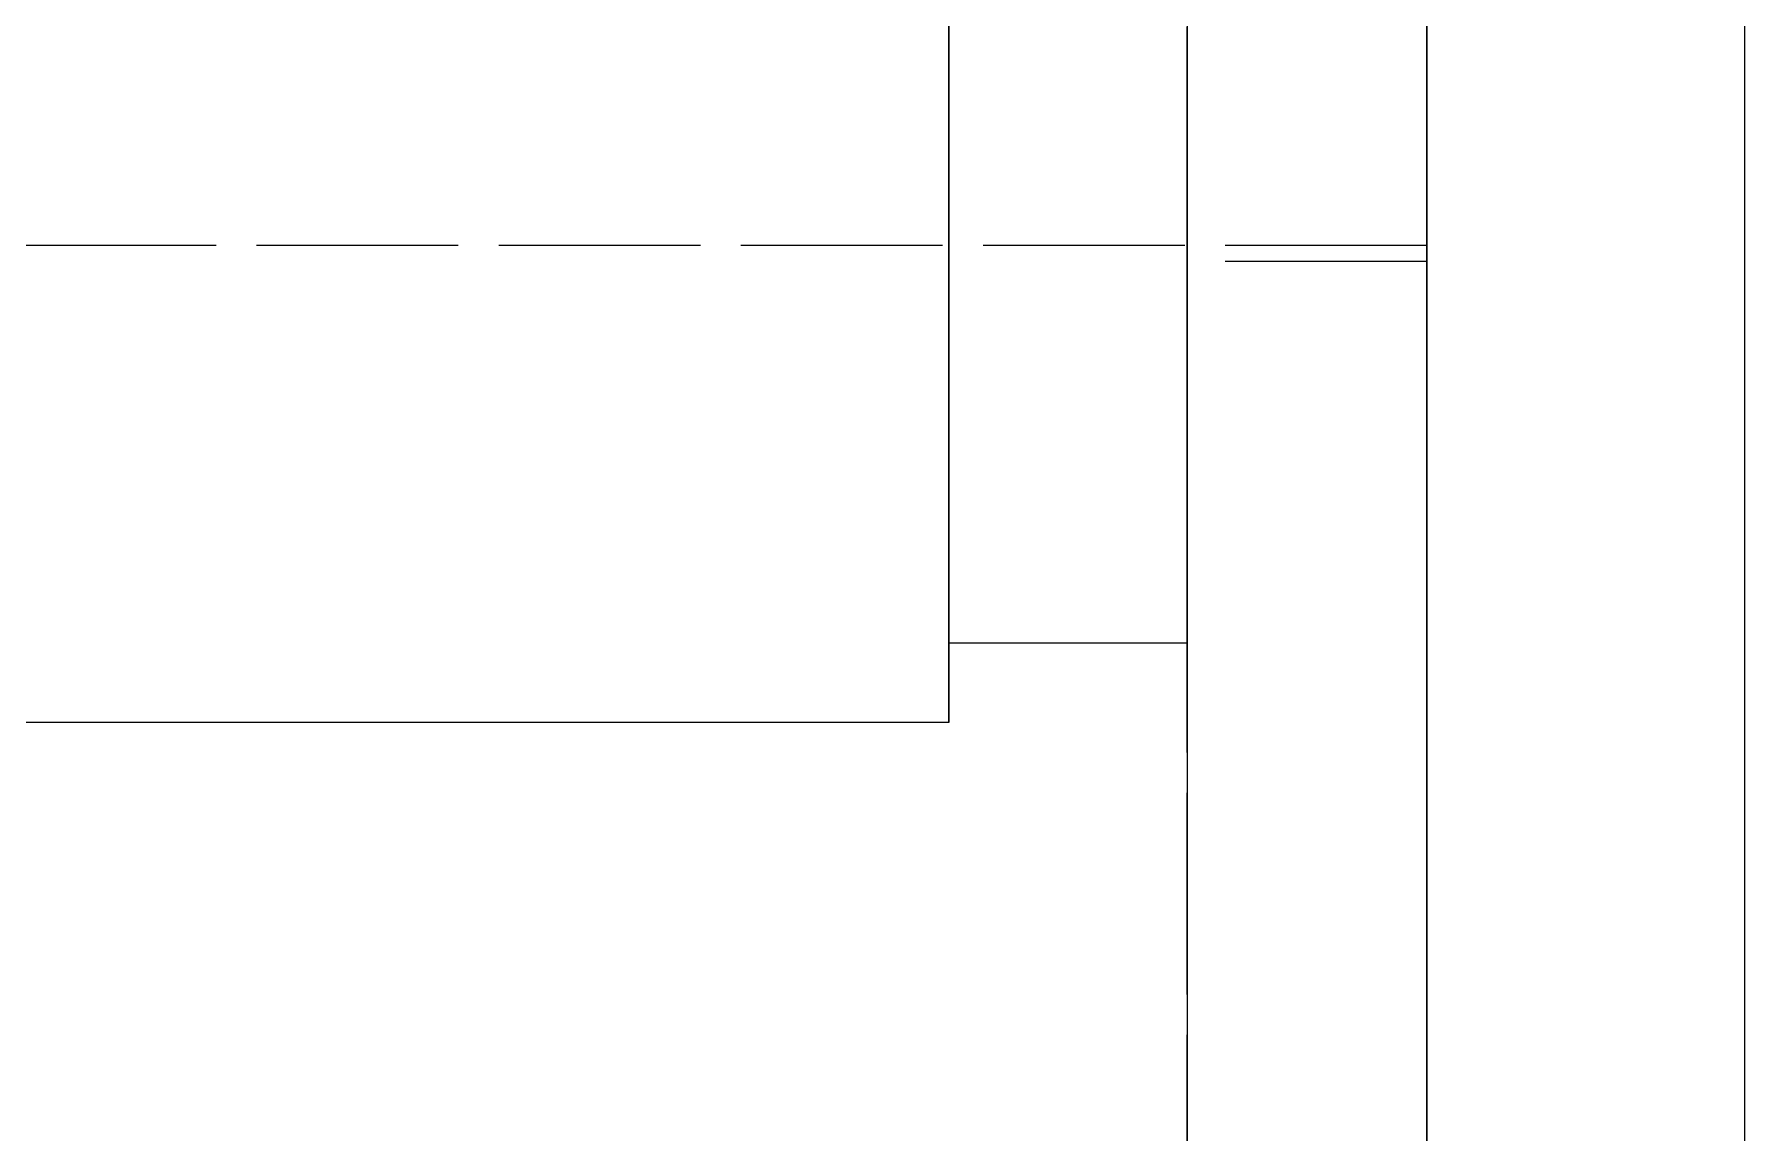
# Model space of a CAD drawing. Header units: millimetres. Extents: x -13 to 161, y -140 to 67.
# Drawn here: x 116 to 126.76, y -61.48 to -54.57 of the extents above; entities that cross this region are included whole.
import ezdxf

# ---------------------------------------------------------------- set-up
doc = ezdxf.new("R2010")
doc.units = ezdxf.units.MM
doc.linetypes.add('DASHED', pattern=[1.524, 1.27, -0.254])
doc.layers.add('HIDDEN', color=8, linetype='DASHED')
doc.layers.add('VISIBLE', color=7, linetype='CONTINUOUS')

msp = doc.modelspace()

# ---------------------------------------------------------------- linework, layer by layer
at = {"layer": 'HIDDEN'}
for points in [[(123.25, -117), (123.25, -11.5)], [(124.76, -117), (124.76, -11.5)], [(124.76, -77.4), (124.76, -28.4)], [(126.76, -77.4), (126.76, -28.4)], [(121.75, -54.51905), (121.75, -54.70952), (121.75, -54.9), (121.75, -55.09048), (121.75, -55.28095), (121.75, -55.47143), (121.75, -55.6619), (121.75, -55.85238), (121.75, -56.04286), (121.75, -56.23333), (121.75, -56.42381), (121.75, -56.61429), (121.75, -56.80476), (121.75, -56.99524), (121.75, -57.18571), (121.75, -57.37619), (121.75, -57.56667), (121.75, -57.75714), (121.75, -57.94762), (121.75, -58.1381), (121.75, -58.32857), (121.75, -58.51905), (121.75, -58.70952), (121.75, -58.9)], [(121.75, -54.55873), (121.75, -54.73333), (121.75, -54.90794), (121.75, -55.08254), (121.75, -55.25714), (121.75, -55.43175), (121.75, -55.60635), (121.75, -55.78095), (121.75, -55.95556), (121.75, -56.13016), (121.75, -56.30476), (121.75, -56.47937), (121.75, -56.65397), (121.75, -56.82857), (121.75, -57.00317), (121.75, -57.17778), (121.75, -57.35238), (121.75, -57.52698), (121.75, -57.70159), (121.75, -57.87619), (121.75, -58.05079), (121.75, -58.2254), (121.75, -58.4)], [(121.75, -58.4), (121.75, -58.3127), (121.75, -58.2254), (121.75, -58.1381), (121.75, -58.05079), (121.75, -57.96349), (121.75, -57.87619), (121.75, -57.78889), (121.75, -57.70159), (121.75, -57.61429), (121.75, -57.52698), (121.75, -57.43968), (121.75, -57.35238), (121.75, -57.26508), (121.75, -57.17778), (121.75, -57.09048), (121.75, -57.00317), (121.75, -56.91587), (121.75, -56.82857), (121.75, -56.74127), (121.75, -56.65397), (121.75, -56.56667), (121.75, -56.47937), (121.75, -56.39206), (121.75, -56.30476), (121.75, -56.21746), (121.75, -56.13016), (121.75, -56.04286), (121.75, -55.95556), (121.75, -55.86825), (121.75, -55.78095), (121.75, -55.69365), (121.75, -55.60635), (121.75, -55.51905), (121.75, -55.43175), (121.75, -55.34444), (121.75, -55.25714), (121.75, -55.16984), (121.75, -55.08254), (121.75, -54.99524), (121.75, -54.90794), (121.75, -54.82063), (121.75, -54.73333), (121.75, -54.64603), (121.75, -54.55873)], [(123.25, -56), (123.25, -55.90159), (123.25, -55.80317), (123.25, -55.70476), (123.25, -55.60635), (123.25, -55.50794), (123.25, -55.40952), (123.25, -55.31111), (123.25, -55.2127), (123.25, -55.11429), (123.25, -55.01587), (123.25, -54.91746), (123.25, -54.81905), (123.25, -54.72063), (123.25, -54.62222), (123.25, -54.52381)], [(123.25, -54.52381), (123.25, -54.62222), (123.25, -54.72063), (123.25, -54.81905), (123.25, -54.91746), (123.25, -55.01587), (123.25, -55.11429), (123.25, -55.2127), (123.25, -55.31111), (123.25, -55.40952), (123.25, -55.50794), (123.25, -55.60635), (123.25, -55.70476), (123.25, -55.80317), (123.25, -55.90159), (123.25, -56)], [(123.25, -54.55873), (123.25, -54.73333), (123.25, -54.90794), (123.25, -55.08254), (123.25, -55.25714), (123.25, -55.43175), (123.25, -55.60635), (123.25, -55.78095), (123.25, -55.95556), (123.25, -56.13016), (123.25, -56.30476), (123.25, -56.47937), (123.25, -56.65397), (123.25, -56.82857), (123.25, -57.00317), (123.25, -57.17778), (123.25, -57.35238), (123.25, -57.52698), (123.25, -57.70159), (123.25, -57.87619), (123.25, -58.05079), (123.25, -58.2254), (123.25, -58.4)], [(123.25, -58.4), (123.25, -58.3127), (123.25, -58.2254), (123.25, -58.1381), (123.25, -58.05079), (123.25, -57.96349), (123.25, -57.87619), (123.25, -57.78889), (123.25, -57.70159), (123.25, -57.61429), (123.25, -57.52698), (123.25, -57.43968), (123.25, -57.35238), (123.25, -57.26508), (123.25, -57.17778), (123.25, -57.09048), (123.25, -57.00317), (123.25, -56.91587), (123.25, -56.82857), (123.25, -56.74127), (123.25, -56.65397), (123.25, -56.56667), (123.25, -56.47937), (123.25, -56.39206), (123.25, -56.30476), (123.25, -56.21746), (123.25, -56.13016), (123.25, -56.04286), (123.25, -55.95556), (123.25, -55.86825), (123.25, -55.78095), (123.25, -55.69365), (123.25, -55.60635), (123.25, -55.51905), (123.25, -55.43175), (123.25, -55.34444), (123.25, -55.25714), (123.25, -55.16984), (123.25, -55.08254), (123.25, -54.99524), (123.25, -54.90794), (123.25, -54.82063), (123.25, -54.73333), (123.25, -54.64603), (123.25, -54.55873)], [(124.76, -56), (124.76, -55.90159), (124.76, -55.80317), (124.76, -55.70476), (124.76, -55.60635), (124.76, -55.50794), (124.76, -55.40952), (124.76, -55.31111), (124.76, -55.2127), (124.76, -55.11429), (124.76, -55.01587), (124.76, -54.91746), (124.76, -54.81905), (124.76, -54.72063), (124.76, -54.62222), (124.76, -54.52381)], [(124.76, -54.52381), (124.76, -54.62222), (124.76, -54.72063), (124.76, -54.81905), (124.76, -54.91746), (124.76, -55.01587), (124.76, -55.11429), (124.76, -55.2127), (124.76, -55.31111), (124.76, -55.40952), (124.76, -55.50794), (124.76, -55.60635), (124.76, -55.70476), (124.76, -55.80317), (124.76, -55.90159), (124.76, -56)], [(124.76, -54.56667), (124.76, -54.6619), (124.76, -54.75714), (124.76, -54.85238), (124.76, -54.94762), (124.76, -55.04286), (124.76, -55.1381), (124.76, -55.23333), (124.76, -55.32857), (124.76, -55.42381), (124.76, -55.51905), (124.76, -55.61429), (124.76, -55.70952), (124.76, -55.80476), (124.76, -55.9)], [(124.76, -55.9), (124.76, -55.85238), (124.76, -55.80476), (124.76, -55.75714), (124.76, -55.70952), (124.76, -55.6619), (124.76, -55.61429), (124.76, -55.56667), (124.76, -55.51905), (124.76, -55.47143), (124.76, -55.42381), (124.76, -55.37619), (124.76, -55.32857), (124.76, -55.28095), (124.76, -55.23333), (124.76, -55.18571), (124.76, -55.1381), (124.76, -55.09048), (124.76, -55.04286), (124.76, -54.99524), (124.76, -54.94762), (124.76, -54.9), (124.76, -54.85238), (124.76, -54.80476), (124.76, -54.75714), (124.76, -54.70952), (124.76, -54.6619), (124.76, -54.61429), (124.76, -54.56667)], [(124.76, -55.9), (104.76, -55.9)], [(124.76, -56), (123.25, -56)]]:
    msp.add_lwpolyline(points, dxfattribs=at)
at = {"layer": 'VISIBLE'}
for points in [[(123.25, -11.5), (123.25, -117)], [(124.76, -11.5), (124.76, -117)], [(124.76, -77.4), (124.76, -28.4)], [(126.76, -77.4), (126.76, -28.4)], [(121.75, -58.9), (121.75, -58.80476), (121.75, -58.70952), (121.75, -58.61429), (121.75, -58.51905), (121.75, -58.42381), (121.75, -58.32857), (121.75, -58.23333), (121.75, -58.1381), (121.75, -58.04286), (121.75, -57.94762), (121.75, -57.85238), (121.75, -57.75714), (121.75, -57.6619), (121.75, -57.56667), (121.75, -57.47143), (121.75, -57.37619), (121.75, -57.28095), (121.75, -57.18571), (121.75, -57.09048), (121.75, -56.99524), (121.75, -56.9), (121.75, -56.80476), (121.75, -56.70952), (121.75, -56.61429), (121.75, -56.51905), (121.75, -56.42381), (121.75, -56.32857), (121.75, -56.23333), (121.75, -56.1381), (121.75, -56.04286), (121.75, -55.94762), (121.75, -55.85238), (121.75, -55.75714), (121.75, -55.6619), (121.75, -55.56667), (121.75, -55.47143), (121.75, -55.37619), (121.75, -55.28095), (121.75, -55.18571), (121.75, -55.09048), (121.75, -54.99524), (121.75, -54.9), (121.75, -54.80476), (121.75, -54.70952), (121.75, -54.61429), (121.75, -54.51905)], [(123.25, -58.4), (121.75, -58.4)], [(121.75, -58.9), (103.45, -58.9)]]:
    msp.add_lwpolyline(points, dxfattribs=at)

doc.saveas('drawing.dxf')
